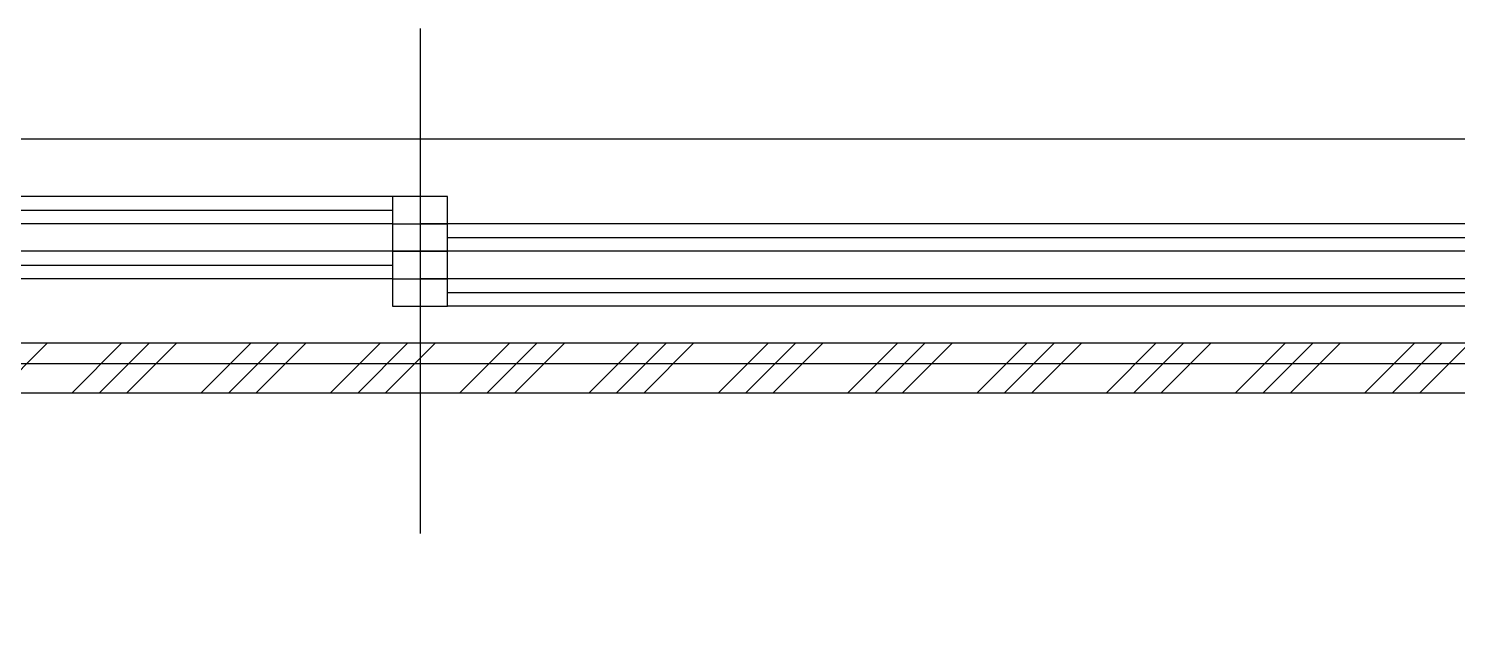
# Model space of a CAD drawing. Header units: millimetres. Extents: x 236955 to 308542, y 30900 to 88969.
# Drawn here: x 291634 to 293197, y 72683 to 73339 of the extents above; entities that cross this region are included whole.
import ezdxf

# ---------------------------------------------------------------- set-up
doc = ezdxf.new("R2010")
doc.units = ezdxf.units.MM
doc.header["$LTSCALE"] = 100
for name, color, linetype in [('3.기호.계단선', 30, 'Continuous'), ('CO-BATH', 6, 'Continuous'), ('F-WIN', 4, 'Continuous')]:
    doc.layers.add(name, color=color, linetype=linetype)

# ---------------------------------------------------------------- blocks, each defined once
blk = doc.blocks.new('flooor')
at = {"layer": 'F-WIN'}
for p, q in [((266262.1, 73338.9), (266262.1, 72787.1)), ((267762.1, 73218), (265262.1, 73218)), ((266232.1, 73155.5), (265352.1, 73155.5)), ((265352.1, 73140.5), (266232.1, 73140.5)), ((266232.1, 73125.5), (265352.1, 73125.5)), ((267672.1, 73125.5), (266292.1, 73125.5)), ((266292.1, 73110.5), (267672.1, 73110.5)), ((266232.1, 73095.5), (265352.1, 73095.5)), ((267672.1, 73095.5), (266292.1, 73095.5)), ((265352.1, 73080.5), (266232.1, 73080.5)), ((266232.1, 73065.5), (265352.1, 73065.5)), ((267672.1, 73065.5), (266292.1, 73065.5)), ((266292.1, 73050.5), (267672.1, 73050.5)), ((267672.1, 73035.5), (266292.1, 73035.5)), ((265262.1, 72973), (267762.1, 72973))]:
    blk.add_line(p, q, dxfattribs=at)
for points in [[(266232.1, 73155.5), (266232.1, 73125.5), (266292.1, 73125.5), (266292.1, 73155.5)], [(266232.1, 73095.5), (266232.1, 73065.5), (266292.1, 73065.5), (266292.1, 73095.5)]]:
    blk.add_lwpolyline(points, close=True, dxfattribs=at)
for points in [[(266232.1, 73125.5), (266232.1, 73095.5), (266292.1, 73095.5), (266292.1, 73125.5), (266262.1, 73125.5)], [(266232.1, 73065.5), (266232.1, 73035.5), (266292.1, 73035.5), (266292.1, 73065.5), (266262.1, 73065.5)]]:
    blk.add_lwpolyline(points, dxfattribs=at)
blk = doc.blocks.new('vjswjdjeh')
at = {"layer": '3.기호.계단선'}
h = blk.add_hatch(dxfattribs=at)
h.set_pattern_fill('GOST_GROUND', color=8, scale=10)
h.set_pattern_definition([(45, (62988.56, -6552.48), (141.421356, 0), [200]), (45, (63018.56, -6552.48), (141.421356, 0), [200]), (45, (63048.56, -6552.48), (141.421356, 0), [200])])
h.paths.add_polyline_path([(327211.2, 65173), (327211.2, 66388), (327266.2, 66388), (327266.2, 65173)])
h.paths.add_polyline_path([(331268.2, 66443), (331268.2, 66388), (327211.2, 66388), (327211.2, 66443)])
at = {"layer": '3.기호.계단선', "color": 8}
blk.add_lwpolyline([(331268.2, 66443), (331268.2, 66388), (327211.2, 66388), (327211.2, 66443), (331268.2, 66443)], dxfattribs=at)
blk.add_blockref('flooor', (62988.6, -6552.5))

msp = doc.modelspace()

# ---------------------------------------------------------------- block references
at = {"layer": 'CO-BATH'}
msp.add_blockref('vjswjdjeh', (-37188.6, 6552.5), dxfattribs=at)

doc.saveas('drawing.dxf')
